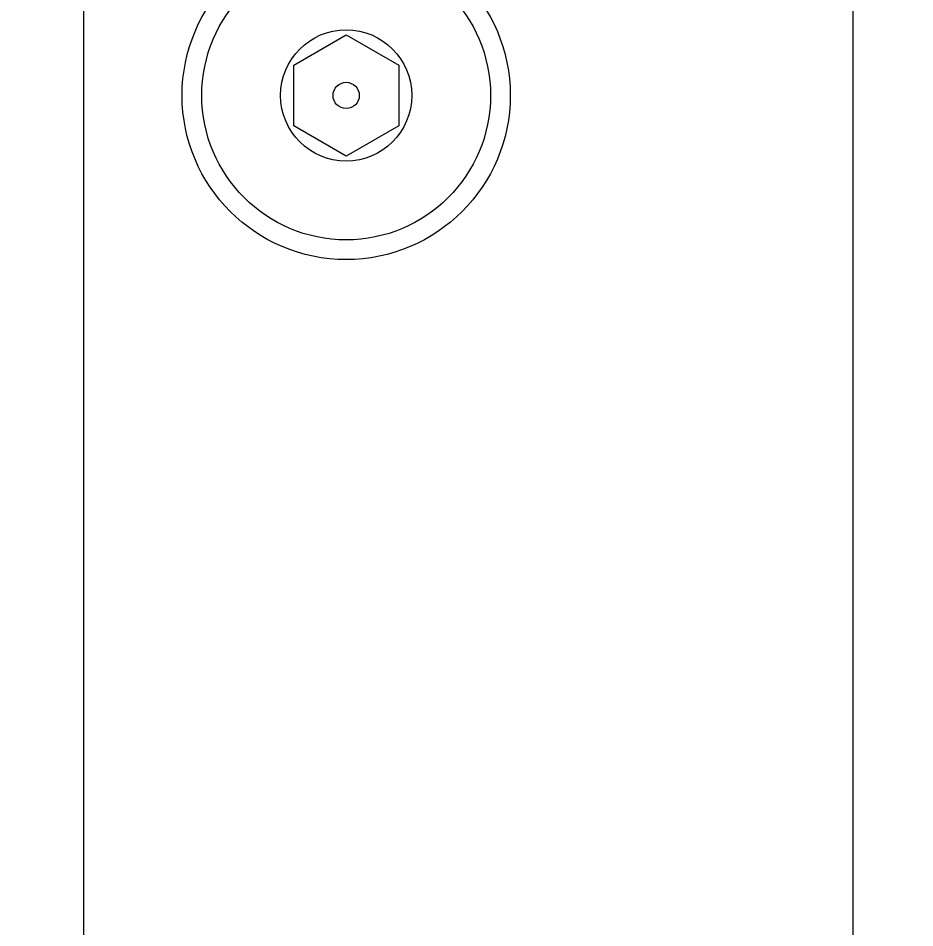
# Model space of a CAD drawing. Header units: millimetres. Extents: x 0 to 2524, y 0 to 1785.
# Drawn here: x 1407.34 to 1441.5, y 1354.27 to 1388.91 of the extents above; entities that cross this region are included whole.
import ezdxf

# ---------------------------------------------------------------- set-up
doc = ezdxf.new("R2010")
doc.units = ezdxf.units.MM
doc.header["$LTSCALE"] = 0.1
doc.layers.get('0').update_dxf_attribs({"lineweight": 13})
doc.layers.get('Defpoints').update_dxf_attribs({"lineweight": 9})
doc.layers.add('标注', color=251, linetype='Continuous', lineweight=9)
doc.styles.get("Standard").update_dxf_attribs({"font": 'arial.ttf'})
doc.dimstyles.new('STANDARD 8.5', dxfattribs={"dimscale": 8.5, "dimtxt": 2.5, "dimasz": 1.5, "dimexe": 0.5, "dimexo": 0.5, "dimgap": 0.5, "dimtad": 1, "dimtoh": 1, "dimdec": 1, "dimzin": 12, "dimdsep": 46, "dimtxsty": 'Standard', "dimcen": 0, "dimclrd": 256, "dimclre": 256, "dimclrt": 256, "dimadec": 0, "dimazin": 0, "dimtp": 0.01, "dimtm": 0.01, "dimtfac": 1, "dimtdec": 1, "dimtofl": 0, "dimtmove": 0, "dimatfit": 3, "dimfxl": 1, "dimtolj": 1, "dimtzin": 4, "dimlwd": -1, "dimlwe": -1, "dimarcsym": 0})

# ---------------------------------------------------------------- blocks, each defined once
blk = doc.blocks.new('*D14')
at = {"layer": 'Defpoints', "color": 0, "transparency": 16777216}
for p in [(1474.381, 1485.816), (1091.84, 1384.812), (1474.381, 1369.667)]:
    blk.add_point(p, dxfattribs=at)
at = {"layer": '标注', "transparency": 16777216}
for p, q in [((1091.84, 1389.062), (1091.84, 1490.066)), ((1474.381, 1373.917), (1474.381, 1490.066)), ((1104.59, 1485.816), (1461.631, 1485.816))]:
    blk.add_line(p, q, dxfattribs=at)
for points in [[(1104.59, 1487.941), (1104.59, 1483.691), (1091.84, 1485.816)], [(1461.631, 1487.941), (1461.631, 1483.691), (1474.381, 1485.816)]]:
    blk.add_solid(points, dxfattribs=at)
at = {"layer": '标注', "transparency": 16777216, "insert": (1283.111, 1500.923), "char_height": 21.25, "attachment_point": 5}
blk.add_mtext('\\A1;383', dxfattribs=at)

msp = doc.modelspace()

# ---------------------------------------------------------------- linework, layer by layer
for p, q in [((1409.84, 1209.868), (1409.84, 1412.067)), ((1439.14, 1407.783), (1439.14, 1220.439)), ((1417.84, 1387.122), (1419.84, 1388.277)), ((1419.84, 1388.277), (1421.84, 1387.122)), ((1417.84, 1384.813), (1417.84, 1387.122)), ((1421.84, 1387.122), (1421.84, 1384.813)), ((1419.84, 1383.658), (1417.84, 1384.813)), ((1421.84, 1384.813), (1419.84, 1383.658))]:
    msp.add_line(p, q)
for radius in [6.25, 5.5, 2.5, 0.5]:
    msp.add_circle((1419.84, 1385.968), radius)

# ---------------------------------------------------------------- dimensions: what is measured, and where the dimension line sits
at = {"layer": '标注'}
dim = msp.add_linear_dim(base=(1474.381, 1485.816), p1=(1091.84, 1384.812), p2=(1474.381, 1369.667), dimstyle='STANDARD 8.5', override={"dimdec": 0}, dxfattribs=at)
dim.commit()
dim.dimension.update_dxf_attribs({"geometry": '*D14', "text_midpoint": (1283.111, 1500.923)})

doc.saveas('drawing.dxf')
